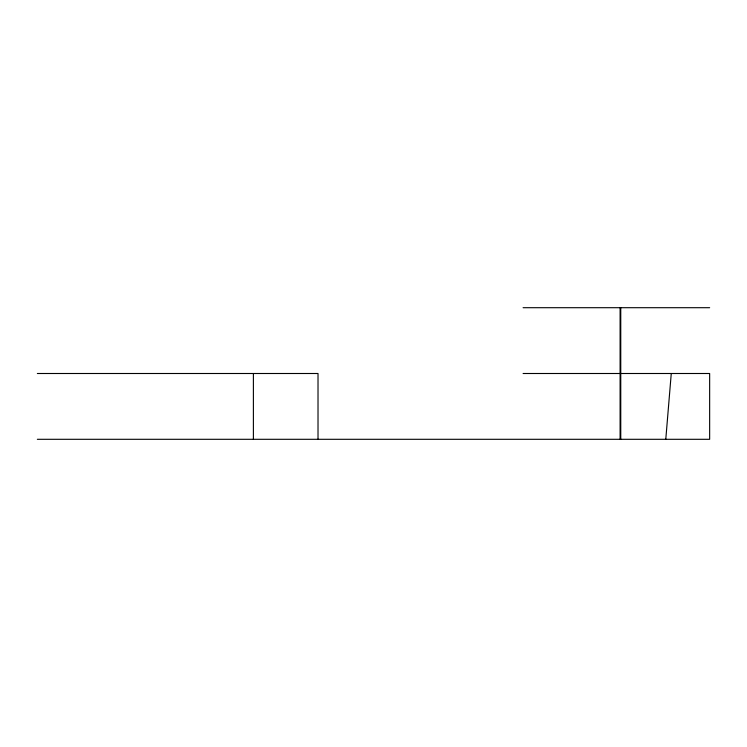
<?xml version="1.0" encoding="UTF-8"?>
<svg xmlns="http://www.w3.org/2000/svg" width="747" height="747" viewBox="0 0 747 747"><rect width="100%" height="100%" fill="white"/><g stroke="black" fill="none" stroke-linecap="round" stroke-linejoin="round"><path stroke-width="1.12" d="M665.782 439.301L671.264 373.5M523.096 307.699L709.65 307.699M37.35 373.5L318.017 373.5L318.017 439.301M523.096 373.5L709.65 373.5L709.65 439.301L37.35 439.301M620.757 307.699L620.757 439.301M620.103 307.699L620.103 439.301M253.392 373.5L253.392 439.301"/></g></svg>
